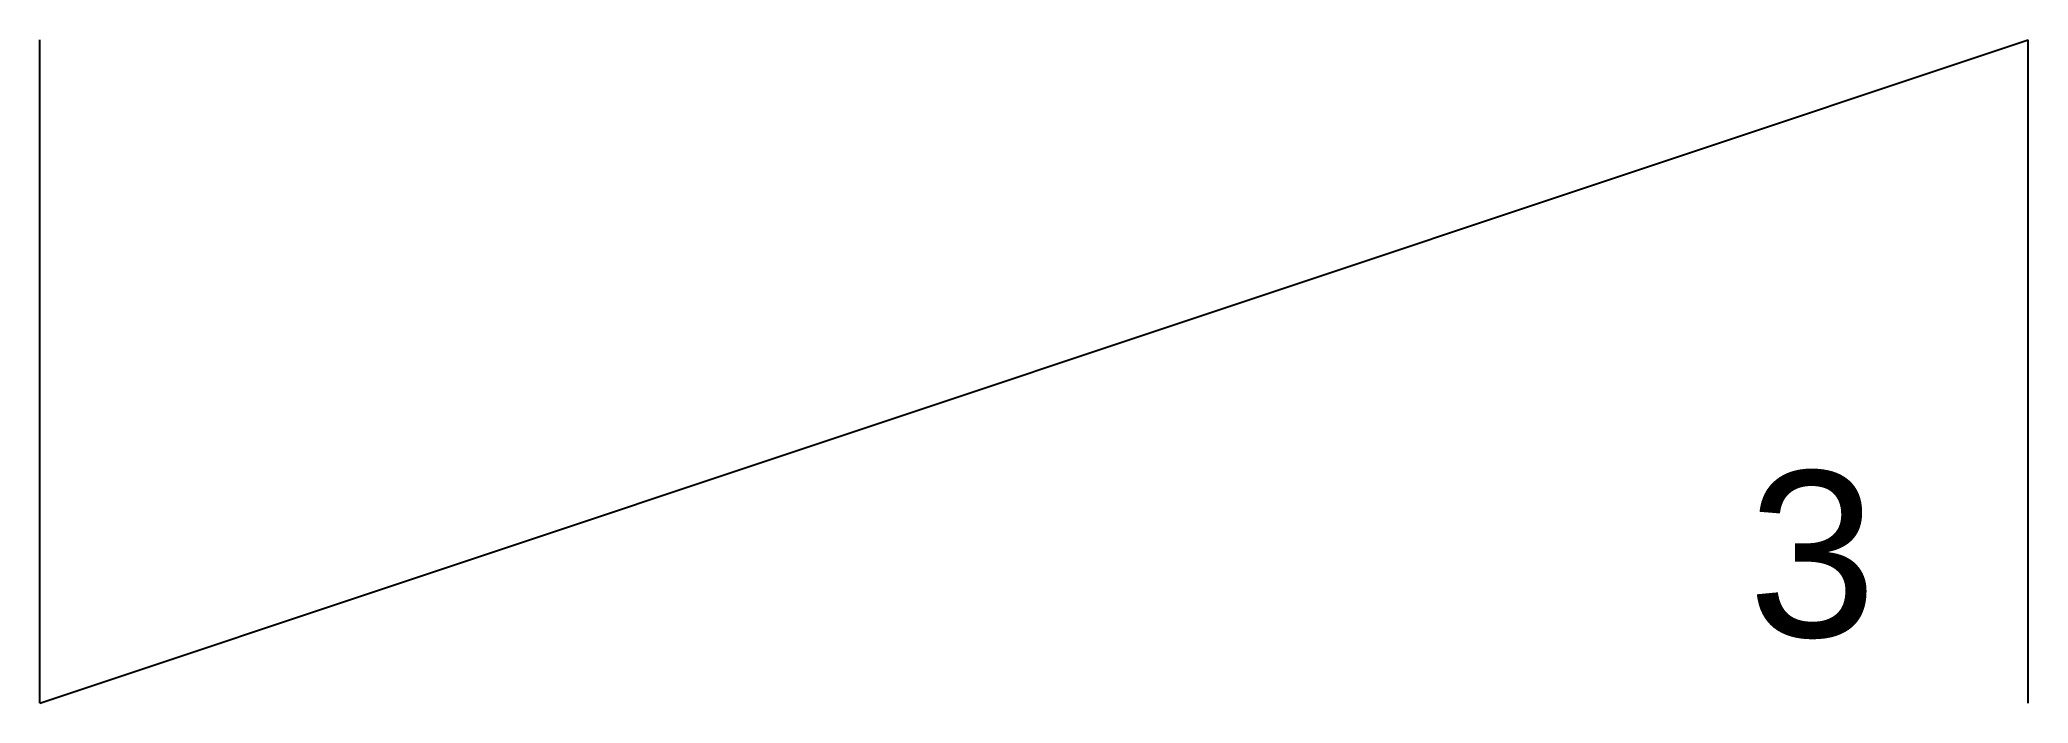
# Model space of a CAD drawing. Header units: millimetres. Extents: x 20 to 23, y 24 to 25.
import ezdxf

# ---------------------------------------------------------------- set-up
doc = ezdxf.new("R2010")
doc.units = ezdxf.units.MM
doc.styles.add('Аннотативный', font='arial.ttf')

# ---------------------------------------------------------------- blocks, each defined once
blk = doc.blocks.new('*U2')
at = {"color": 7}
for p, q in [((0, -1), (0, 0)), ((3, -1), (3, 0))]:
    blk.add_line(p, q, dxfattribs=at)
blk.add_lwpolyline([(0, -1), (3, 0)], dxfattribs=at)
at = {"color": 7, "insert": (2.5772, -0.6501), "char_height": 0.25, "attachment_point": 1, "style": 'Аннотативный'}
blk.add_mtext_dynamic_manual_height_columns('3', width=2.100195, gutter_width=2.5, heights=[0], dxfattribs=at)

msp = doc.modelspace()

# ---------------------------------------------------------------- block references
at = {"color": 18, "true_color": 0x000000, "transparency": 33554687}
msp.add_blockref('*U2', (20, 25), dxfattribs=at)

doc.saveas('drawing.dxf')
